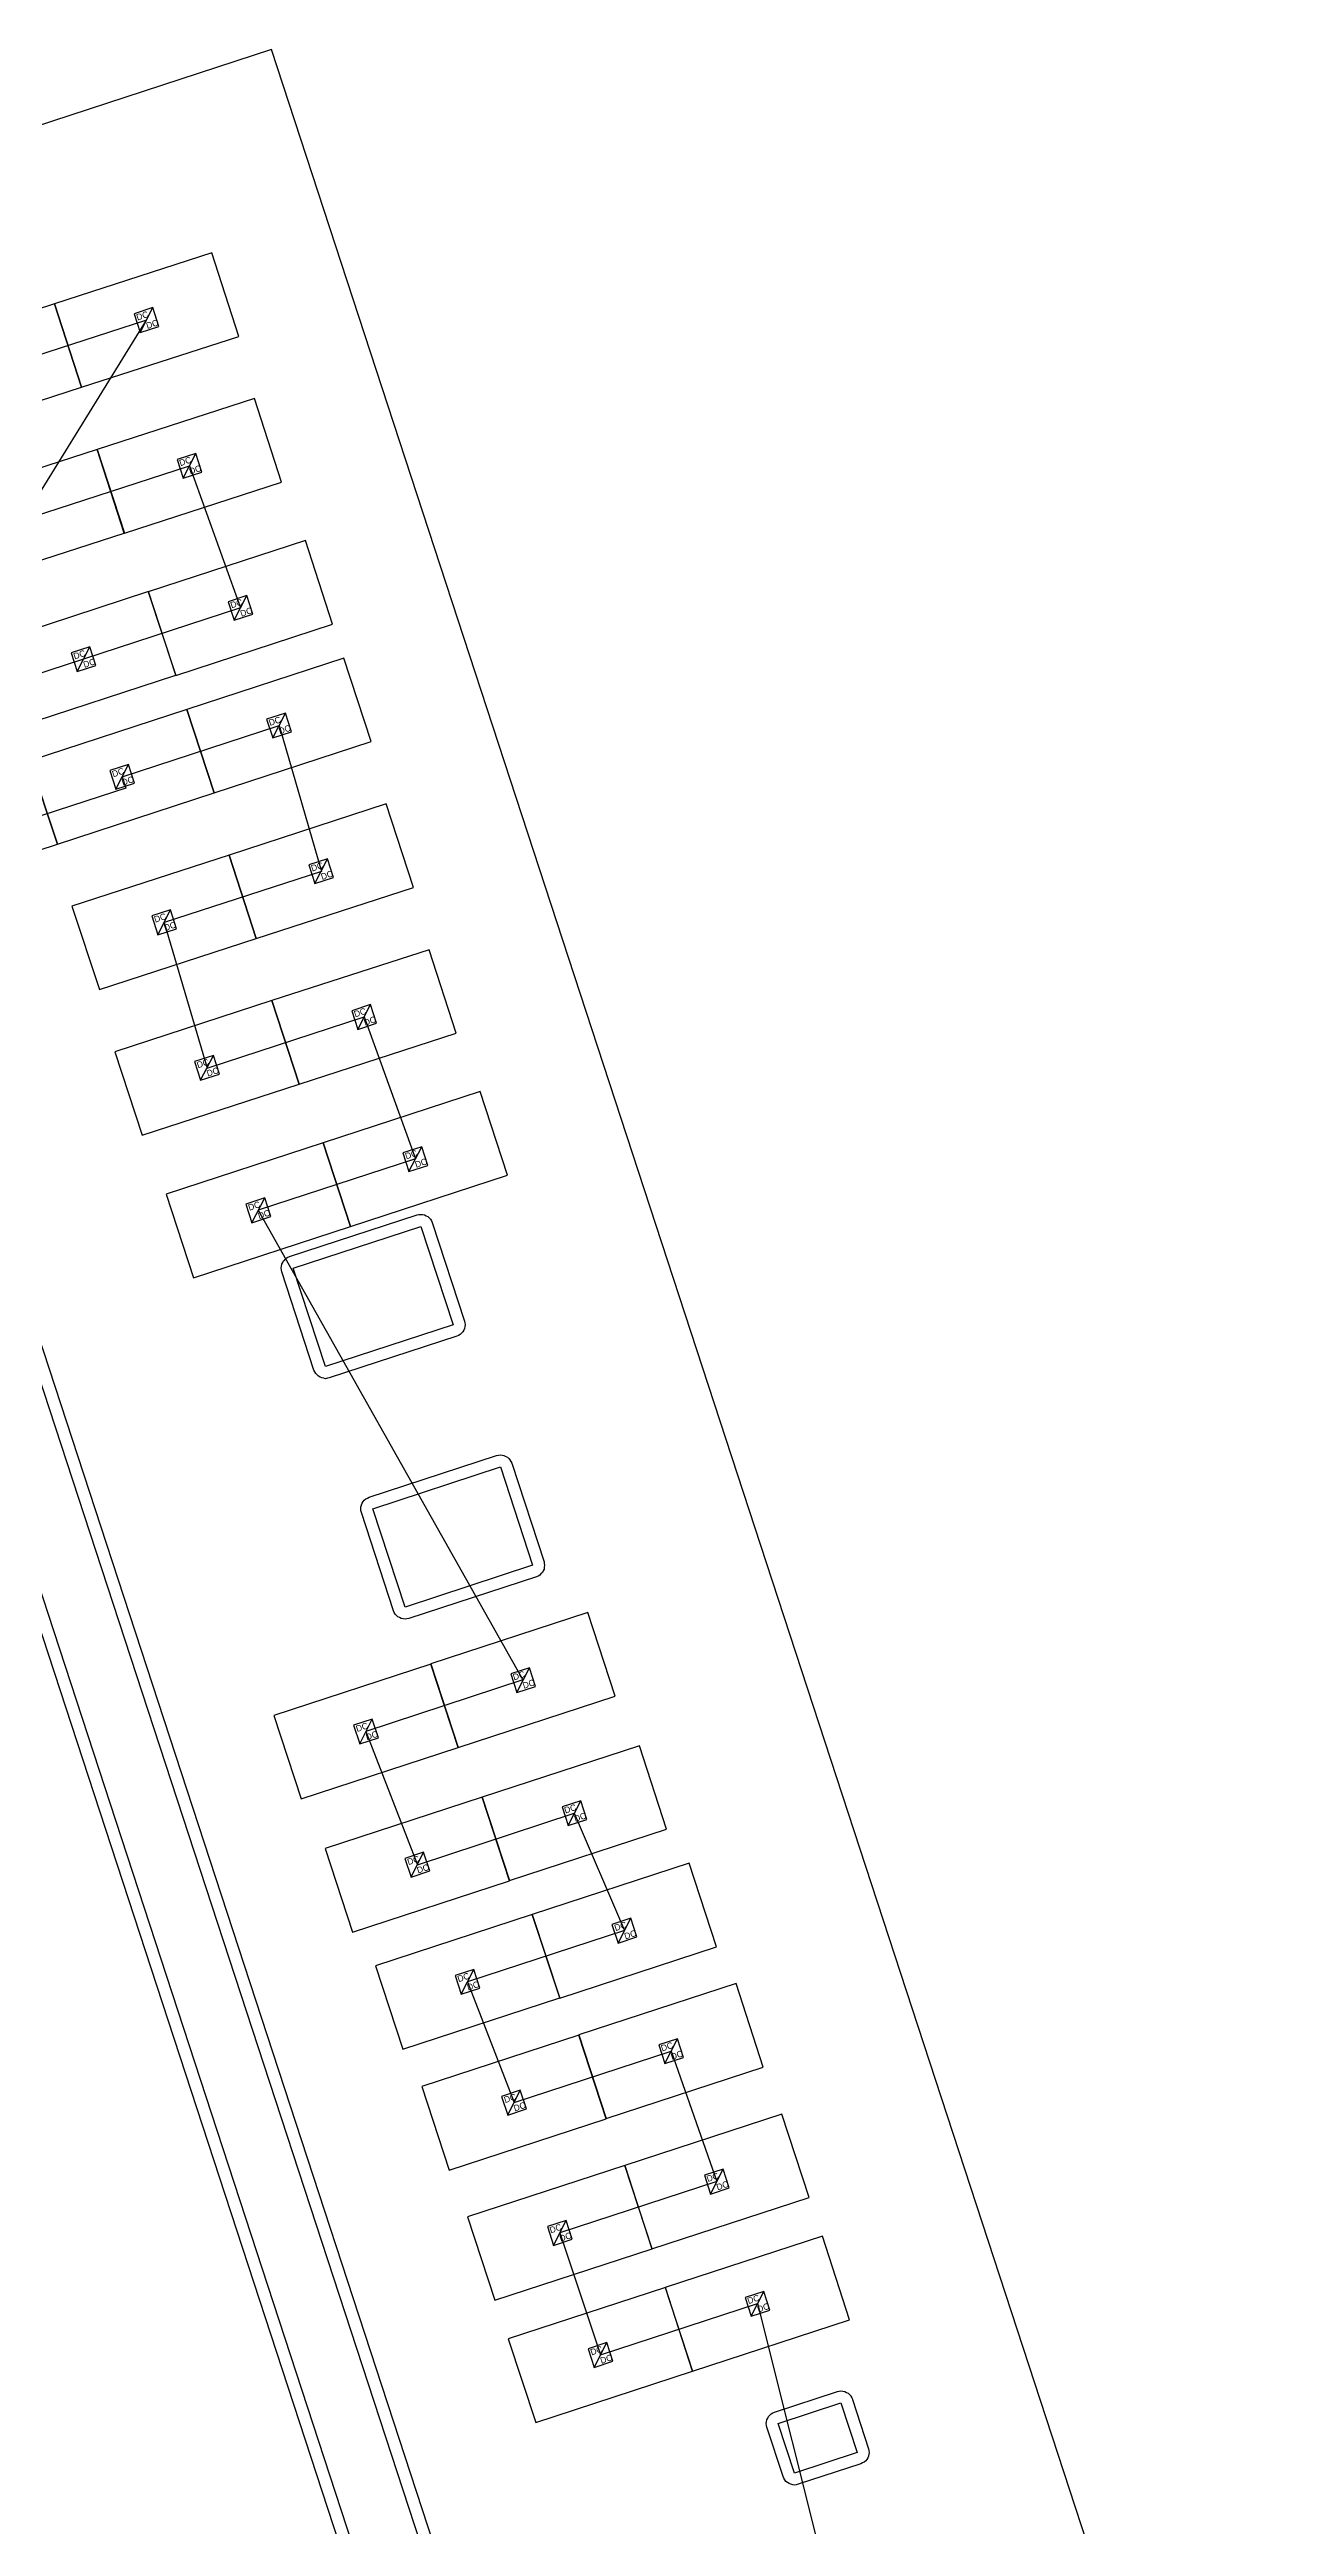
# Model space of a CAD drawing. Header units: feet. Extents: x -377 to 137, y -256 to 143.
# Drawn here: x -52.7 to -1.2, y -46.7 to 56.6 of the extents above; entities that cross this region are included whole.
import ezdxf

# ---------------------------------------------------------------- set-up
doc = ezdxf.new("R2010")
doc.units = ezdxf.units.FT
for name, color, linetype in [('Buildings', 7, 'CONTINUOUS'), ('Connections', 7, 'CONTINUOUS'), ('Modules', 7, 'CONTINUOUS'), ('Obstructions', 7, 'CONTINUOUS'), ('Setbacks', 7, 'CONTINUOUS'), ('Strings', 7, 'CONTINUOUS')]:
    doc.layers.add(name, color=color, linetype=linetype)

msp = doc.modelspace()

# ---------------------------------------------------------------- linework, layer by layer
at = {"layer": 'Buildings', "color": 252}
for p, q in [((-43.45, 56.56), (-93.72, 40.12)), ((-1.2, -72.63), (-43.45, 56.56))]:
    msp.add_line(p, q, dxfattribs=at)
at = {"layer": 'Connections', "color": 91}
for p, q in [((-49.67, 26.24), (-49.52, 25.77)), ((-49.99, 25.62), (-110.2, 5.93)), ((-49.52, 25.77), (-49.99, 25.62))]:
    msp.add_line(p, q, dxfattribs=at)
at = {"layer": 'Modules', "color": 254}
for p, q in [((-45.94, 48.08), (-52.49, 45.96)), ((-44.81, 44.6), (-45.94, 48.08)), ((-52.49, 45.96), (-59.04, 43.83)), ((-52.49, 45.96), (-51.36, 42.48)), ((-51.36, 42.48), (-52.49, 45.96)), ((-48.39, 45.8), (-49.17, 45.54)), ((-49.17, 45.54), (-48.92, 44.76)), ((-48.92, 44.76), (-48.39, 45.8)), ((-48.14, 45.02), (-48.39, 45.8)), ((-51.36, 42.48), (-44.81, 44.6)), ((-48.92, 44.76), (-48.14, 45.02)), ((-57.91, 40.35), (-51.36, 42.48)), ((-44.16, 42.01), (-50.71, 39.88)), ((-43.03, 38.53), (-44.16, 42.01)), ((-50.71, 39.89), (-57.25, 37.76)), ((-49.58, 36.4), (-50.71, 39.89)), ((-50.71, 39.88), (-49.57, 36.4)), ((-46.6, 39.72), (-47.38, 39.47)), ((-47.38, 39.47), (-47.13, 38.69)), ((-47.13, 38.69), (-46.6, 39.72)), ((-46.35, 38.94), (-46.6, 39.72)), ((-49.57, 36.4), (-43.03, 38.53)), ((-47.13, 38.69), (-46.35, 38.94)), ((-56.12, 34.28), (-49.58, 36.4)), ((-42.03, 36.09), (-48.58, 33.95)), ((-40.9, 32.61), (-42.03, 36.09)), ((-48.57, 33.96), (-55.12, 31.82)), ((-48.58, 33.95), (-47.44, 30.47)), ((-47.44, 30.48), (-48.57, 33.96)), ((-44.47, 33.8), (-45.25, 33.54)), ((-45.25, 33.54), (-45, 32.77)), ((-45, 32.77), (-44.47, 33.8)), ((-44.22, 33.02), (-44.47, 33.8)), ((-47.44, 30.47), (-40.9, 32.61)), ((-45, 32.77), (-44.22, 33.02)), ((-51.01, 31.66), (-51.79, 31.41)), ((-51.79, 31.41), (-51.54, 30.63)), ((-51.54, 30.63), (-51.01, 31.66)), ((-50.76, 30.88), (-51.01, 31.66)), ((-40.43, 31.19), (-46.97, 29.05)), ((-39.29, 27.71), (-40.43, 31.19)), ((-53.98, 28.34), (-47.44, 30.48)), ((-51.54, 30.63), (-50.76, 30.88)), ((-46.97, 29.05), (-53.51, 26.91)), ((-46.97, 29.05), (-45.83, 25.57)), ((-45.83, 25.57), (-46.97, 29.05)), ((-42.87, 28.89), (-43.65, 28.64)), ((-43.65, 28.64), (-43.39, 27.86)), ((-43.39, 27.86), (-42.87, 28.89)), ((-43.39, 27.86), (-42.61, 28.12)), ((-42.61, 28.12), (-42.87, 28.89)), ((-52.37, 23.43), (-53.51, 26.91)), ((-53.51, 26.91), (-52.37, 23.43)), ((-45.83, 25.57), (-39.29, 27.71)), ((-49.41, 26.76), (-50.19, 26.5)), ((-50.19, 26.5), (-49.93, 25.72)), ((-49.93, 25.72), (-49.41, 26.76)), ((-49.93, 25.72), (-49.15, 25.98)), ((-49.15, 25.98), (-49.41, 26.76)), ((-52.37, 23.43), (-45.83, 25.57)), ((-38.67, 25.11), (-45.21, 22.98)), ((-37.53, 21.63), (-38.67, 25.11)), ((-58.92, 21.29), (-52.37, 23.43)), ((-45.21, 22.98), (-51.76, 20.85)), ((-45.21, 22.98), (-44.08, 19.5)), ((-44.08, 19.5), (-45.21, 22.98)), ((-41.11, 22.82), (-41.89, 22.57)), ((-41.64, 21.79), (-41.11, 22.82)), ((-40.86, 22.04), (-41.11, 22.82)), ((-41.89, 22.57), (-41.64, 21.79)), ((-41.64, 21.79), (-40.86, 22.04)), ((-51.76, 20.85), (-50.62, 17.37)), ((-47.65, 20.69), (-48.43, 20.44)), ((-48.18, 19.66), (-47.65, 20.69)), ((-47.4, 19.91), (-47.65, 20.69)), ((-44.08, 19.5), (-37.53, 21.63)), ((-48.43, 20.44), (-48.18, 19.66)), ((-48.18, 19.66), (-47.4, 19.91)), ((-50.62, 17.37), (-44.08, 19.5)), ((-36.88, 19.03), (-43.43, 16.91)), ((-35.75, 15.55), (-36.88, 19.03)), ((-43.43, 16.91), (-49.97, 14.78)), ((-43.43, 16.91), (-42.29, 13.43)), ((-42.3, 13.43), (-43.43, 16.91)), ((-39.32, 16.75), (-40.1, 16.49)), ((-39.85, 15.71), (-39.32, 16.75)), ((-39.07, 15.97), (-39.32, 16.75)), ((-42.29, 13.43), (-35.75, 15.55)), ((-40.1, 16.49), (-39.85, 15.71)), ((-39.85, 15.71), (-39.07, 15.97)), ((-49.97, 14.78), (-48.84, 11.3)), ((-45.87, 14.62), (-46.65, 14.37)), ((-46.4, 13.59), (-45.87, 14.62)), ((-45.62, 13.84), (-45.87, 14.62)), ((-48.84, 11.3), (-42.3, 13.43)), ((-46.65, 14.37), (-46.4, 13.59)), ((-46.4, 13.59), (-45.62, 13.84)), ((-34.75, 13.12), (-41.29, 10.98)), ((-33.61, 9.64), (-34.75, 13.12)), ((-41.29, 10.98), (-47.84, 8.84)), ((-41.29, 10.98), (-40.16, 7.5)), ((-40.16, 7.5), (-41.29, 10.98)), ((-37.19, 10.82), (-37.97, 10.57)), ((-37.97, 10.57), (-37.72, 9.79)), ((-37.72, 9.79), (-37.19, 10.82)), ((-36.94, 10.04), (-37.19, 10.82)), ((-40.16, 7.5), (-33.61, 9.64)), ((-37.72, 9.79), (-36.94, 10.04)), ((-47.84, 8.84), (-46.7, 5.36)), ((-43.73, 8.69), (-44.51, 8.43)), ((-44.51, 8.43), (-44.26, 7.65)), ((-44.26, 7.65), (-43.73, 8.69)), ((-43.48, 7.91), (-43.73, 8.69)), ((-46.7, 5.36), (-40.16, 7.5)), ((-44.26, 7.65), (-43.48, 7.91)), ((-30.26, -8.6), (-36.81, -10.74)), ((-29.13, -12.08), (-30.26, -8.6)), ((-36.81, -10.75), (-43.35, -12.89)), ((-36.81, -10.74), (-35.67, -14.22)), ((-35.67, -14.23), (-36.81, -10.75)), ((-32.7, -10.9), (-33.48, -11.15)), ((-33.48, -11.15), (-33.23, -11.93)), ((-33.23, -11.93), (-32.7, -10.9)), ((-32.45, -11.68), (-32.7, -10.9)), ((-35.67, -14.22), (-29.13, -12.08)), ((-33.23, -11.93), (-32.45, -11.68)), ((-43.35, -12.89), (-42.21, -16.37)), ((-39.25, -13.04), (-40.03, -13.29)), ((-40.03, -13.29), (-39.77, -14.07)), ((-39.77, -14.07), (-39.25, -13.04)), ((-38.99, -13.82), (-39.25, -13.04)), ((-42.21, -16.37), (-35.67, -14.23)), ((-39.77, -14.07), (-38.99, -13.82)), ((-28.12, -14.15), (-34.67, -16.29)), ((-26.99, -17.63), (-28.12, -14.15)), ((-34.67, -16.3), (-41.21, -18.44)), ((-34.67, -16.29), (-33.53, -19.77)), ((-33.53, -19.78), (-34.67, -16.3)), ((-30.56, -16.45), (-31.34, -16.7)), ((-31.09, -17.48), (-30.56, -16.45)), ((-30.31, -17.23), (-30.56, -16.45)), ((-31.34, -16.7), (-31.09, -17.48)), ((-31.09, -17.48), (-30.31, -17.23)), ((-41.21, -18.44), (-40.07, -21.92)), ((-33.53, -19.77), (-26.99, -17.63)), ((-37.11, -18.59), (-37.89, -18.85)), ((-37.89, -18.85), (-37.63, -19.63)), ((-37.63, -19.63), (-37.11, -18.59)), ((-37.63, -19.63), (-36.85, -19.37)), ((-36.85, -19.37), (-37.11, -18.59)), ((-26.04, -19.05), (-32.58, -21.19)), ((-24.9, -22.53), (-26.04, -19.05)), ((-40.07, -21.92), (-33.53, -19.78)), ((-32.58, -21.19), (-39.12, -23.33)), ((-31.44, -24.66), (-32.58, -21.19)), ((-32.58, -21.19), (-31.44, -24.67)), ((-28.48, -21.34), (-29.26, -21.6)), ((-29.26, -21.6), (-29, -22.38)), ((-29, -22.38), (-28.48, -21.34)), ((-28.22, -22.12), (-28.48, -21.34)), ((-31.44, -24.67), (-24.9, -22.53)), ((-29, -22.38), (-28.22, -22.12)), ((-39.12, -23.33), (-37.98, -26.8)), ((-35.02, -23.48), (-35.8, -23.73)), ((-35.8, -23.73), (-35.54, -24.51)), ((-35.54, -24.51), (-35.02, -23.48)), ((-34.76, -24.26), (-35.02, -23.48)), ((-37.98, -26.8), (-31.44, -24.66)), ((-35.54, -24.51), (-34.76, -24.26)), ((-24.09, -24.07), (-30.64, -26.21)), ((-22.96, -27.55), (-24.09, -24.07)), ((-30.64, -26.22), (-37.18, -28.36)), ((-30.64, -26.21), (-29.5, -29.69)), ((-29.5, -29.7), (-30.64, -26.22)), ((-26.53, -26.37), (-27.31, -26.62)), ((-27.31, -26.62), (-27.06, -27.4)), ((-27.06, -27.4), (-26.53, -26.37)), ((-26.28, -27.15), (-26.53, -26.37)), ((-29.5, -29.69), (-22.96, -27.55)), ((-27.06, -27.4), (-26.28, -27.15)), ((-37.18, -28.36), (-36.04, -31.84)), ((-33.08, -28.51), (-33.86, -28.77)), ((-33.86, -28.77), (-33.6, -29.55)), ((-33.6, -29.55), (-33.08, -28.51)), ((-32.82, -29.29), (-33.08, -28.51)), ((-36.04, -31.84), (-29.5, -29.7)), ((-33.6, -29.55), (-32.82, -29.29)), ((-22.19, -29.51), (-28.73, -31.65)), ((-21.05, -32.99), (-22.19, -29.51)), ((-28.73, -31.65), (-35.28, -33.79)), ((-28.73, -31.65), (-27.6, -35.13)), ((-27.59, -35.13), (-28.73, -31.65)), ((-24.63, -31.8), (-25.41, -32.06)), ((-25.16, -32.84), (-24.63, -31.8)), ((-24.38, -32.58), (-24.63, -31.8)), ((-27.6, -35.13), (-21.05, -32.99)), ((-25.41, -32.06), (-25.16, -32.84)), ((-25.16, -32.84), (-24.38, -32.58)), ((-35.28, -33.79), (-34.14, -37.27)), ((-31.17, -33.94), (-31.95, -34.2)), ((-31.7, -34.98), (-31.17, -33.94)), ((-30.92, -34.72), (-31.17, -33.94)), ((-31.95, -34.2), (-31.7, -34.98)), ((-31.7, -34.98), (-30.92, -34.72)), ((-20.49, -34.6), (-27.04, -36.74)), ((-19.36, -38.08), (-20.49, -34.6)), ((-34.14, -37.27), (-27.59, -35.13)), ((-27.03, -36.74), (-33.58, -38.88)), ((-27.04, -36.74), (-25.9, -40.22)), ((-25.9, -40.22), (-27.03, -36.74)), ((-22.93, -36.9), (-23.71, -37.15)), ((-23.71, -37.15), (-23.46, -37.93)), ((-23.46, -37.93), (-22.93, -36.9)), ((-22.68, -37.68), (-22.93, -36.9)), ((-25.9, -40.22), (-19.36, -38.08)), ((-23.46, -37.93), (-22.68, -37.68)), ((-33.58, -38.88), (-32.44, -42.36)), ((-29.47, -39.03), (-30.25, -39.29)), ((-30, -40.07), (-29.47, -39.03)), ((-29.22, -39.81), (-29.47, -39.03)), ((-32.44, -42.36), (-25.9, -40.22)), ((-30.25, -39.29), (-30, -40.07)), ((-30, -40.07), (-29.22, -39.81))]:
    msp.add_line(p, q, dxfattribs=at)
at = {"layer": 'Obstructions', "color": 252}
for p, q in [((-35.77, -51.87), (-56.8, 12.42)), ((-59.38, 11.58), (-38.35, -52.72)), ((-42.54, 5.76), (-37.23, 7.5)), ((-37.23, 7.5), (-35.88, 3.4)), ((-41.2, 1.66), (-42.54, 5.76)), ((-35.88, 3.4), (-41.2, 1.66)), ((-39.23, -4.27), (-33.91, -2.53)), ((-33.91, -2.53), (-32.57, -6.63)), ((-37.88, -8.37), (-39.23, -4.27)), ((-32.57, -6.63), (-37.88, -8.37)), ((-22.33, -42.41), (-19.72, -41.55)), ((-19.72, -41.55), (-19.05, -43.61)), ((-21.65, -44.47), (-22.33, -42.41)), ((-19.05, -43.61), (-21.65, -44.47))]:
    msp.add_line(p, q, dxfattribs=at)
at = {"layer": 'Setbacks', "color": 2}
for p, q in [((-56.32, 12.58), (-35.29, -51.72)), ((-38.95, -52.51), (-59.86, 11.42)), ((-42.7, 6.24), (-37.38, 7.98)), ((-37.38, 7.98), (-37.31, 7.99)), ((-37.38, 7.98), (-37.38, 7.98)), ((-37.38, 7.98), (-37.38, 7.98)), ((-37.38, 7.98), (-37.38, 7.98)), ((-37.31, 7.99), (-37.23, 8)), ((-37.23, 8), (-37.23, 8)), ((-37.23, 8), (-37.23, 8)), ((-37.23, 8), (-37.23, 8)), ((-37.23, 8), (-37.23, 8)), ((-37.23, 8), (-37.15, 7.99)), ((-37.15, 7.99), (-37.07, 7.98)), ((-37.07, 7.98), (-37.07, 7.98)), ((-37.07, 7.98), (-37.07, 7.98)), ((-37.07, 7.98), (-37.07, 7.98)), ((-37.07, 7.98), (-37.07, 7.98)), ((-37.07, 7.98), (-37, 7.94)), ((-37, 7.94), (-36.93, 7.91)), ((-36.93, 7.91), (-36.93, 7.91)), ((-36.93, 7.91), (-36.93, 7.91)), ((-36.93, 7.91), (-36.93, 7.91)), ((-36.93, 7.91), (-36.93, 7.91)), ((-36.93, 7.91), (-36.88, 7.85)), ((-36.88, 7.85), (-36.82, 7.8)), ((-36.82, 7.8), (-36.82, 7.8)), ((-36.82, 7.8), (-36.82, 7.8)), ((-36.82, 7.8), (-36.82, 7.8)), ((-36.82, 7.8), (-36.82, 7.8)), ((-36.82, 7.8), (-36.78, 7.73)), ((-36.78, 7.73), (-36.75, 7.66)), ((-36.75, 7.66), (-36.75, 7.66)), ((-36.75, 7.66), (-36.75, 7.66)), ((-36.75, 7.66), (-36.75, 7.66)), ((-36.75, 7.66), (-35.41, 3.55)), ((-42.84, 6.17), (-42.77, 6.21)), ((-42.77, 6.21), (-42.7, 6.24)), ((-42.7, 6.24), (-42.7, 6.24)), ((-42.7, 6.24), (-42.7, 6.24)), ((-43.04, 5.76), (-43.03, 5.84)), ((-43.04, 5.76), (-43.04, 5.76)), ((-43.04, 5.76), (-43.04, 5.76)), ((-43.03, 5.68), (-43.04, 5.76)), ((-43.04, 5.76), (-43.04, 5.76)), ((-43.04, 5.76), (-43.04, 5.76)), ((-43.03, 5.84), (-43.02, 5.92)), ((-43.02, 5.61), (-43.03, 5.68)), ((-43.02, 5.92), (-42.98, 5.99)), ((-43.02, 5.92), (-43.02, 5.92)), ((-43.02, 5.92), (-43.02, 5.92)), ((-43.02, 5.92), (-43.02, 5.92)), ((-43.02, 5.92), (-43.02, 5.92)), ((-41.68, 1.5), (-43.02, 5.61)), ((-43.02, 5.61), (-43.02, 5.61)), ((-43.02, 5.61), (-43.02, 5.61)), ((-43.02, 5.61), (-43.02, 5.61)), ((-42.98, 5.99), (-42.95, 6.06)), ((-42.95, 6.06), (-42.89, 6.11)), ((-42.95, 6.06), (-42.95, 6.06)), ((-42.95, 6.06), (-42.95, 6.06)), ((-42.95, 6.06), (-42.95, 6.06)), ((-42.95, 6.06), (-42.95, 6.06)), ((-42.89, 6.11), (-42.84, 6.17)), ((-42.84, 6.17), (-42.84, 6.17)), ((-42.84, 6.17), (-42.84, 6.17)), ((-42.84, 6.17), (-42.84, 6.17)), ((-42.84, 6.17), (-42.84, 6.17)), ((-35.48, 3.1), (-35.53, 3.05)), ((-35.44, 3.17), (-35.48, 3.1)), ((-35.48, 3.1), (-35.48, 3.1)), ((-35.48, 3.1), (-35.48, 3.1)), ((-35.48, 3.1), (-35.48, 3.1)), ((-35.48, 3.1), (-35.48, 3.1)), ((-35.41, 3.24), (-35.44, 3.17)), ((-35.41, 3.55), (-35.41, 3.55)), ((-35.41, 3.55), (-35.39, 3.48)), ((-35.39, 3.32), (-35.41, 3.24)), ((-35.41, 3.24), (-35.41, 3.24)), ((-35.41, 3.24), (-35.41, 3.24)), ((-35.41, 3.24), (-35.41, 3.24)), ((-35.41, 3.24), (-35.41, 3.24)), ((-35.39, 3.48), (-35.38, 3.4)), ((-35.38, 3.4), (-35.39, 3.32)), ((-35.38, 3.4), (-35.38, 3.4)), ((-35.38, 3.4), (-35.38, 3.4)), ((-35.38, 3.4), (-35.38, 3.4)), ((-35.38, 3.4), (-35.38, 3.4)), ((-35.73, 2.92), (-41.04, 1.18)), ((-35.66, 2.95), (-35.73, 2.92)), ((-35.73, 2.92), (-35.73, 2.92)), ((-35.59, 2.99), (-35.66, 2.95)), ((-35.53, 3.05), (-35.59, 2.99)), ((-35.59, 2.99), (-35.59, 2.99)), ((-35.59, 2.99), (-35.59, 2.99)), ((-35.59, 2.99), (-35.59, 2.99)), ((-35.59, 2.99), (-35.59, 2.99)), ((-41.64, 1.43), (-41.68, 1.5)), ((-41.68, 1.5), (-41.68, 1.5)), ((-41.68, 1.5), (-41.68, 1.5)), ((-41.68, 1.5), (-41.68, 1.5)), ((-41.6, 1.36), (-41.64, 1.43)), ((-41.55, 1.31), (-41.6, 1.36)), ((-41.6, 1.36), (-41.6, 1.36)), ((-41.6, 1.36), (-41.6, 1.36)), ((-41.6, 1.36), (-41.6, 1.36)), ((-41.6, 1.36), (-41.6, 1.36)), ((-41.49, 1.25), (-41.55, 1.31)), ((-41.42, 1.21), (-41.49, 1.25)), ((-41.49, 1.25), (-41.49, 1.25)), ((-41.49, 1.25), (-41.49, 1.25)), ((-41.49, 1.25), (-41.49, 1.25)), ((-41.49, 1.25), (-41.49, 1.25)), ((-41.35, 1.18), (-41.42, 1.21)), ((-41.27, 1.17), (-41.35, 1.18)), ((-41.35, 1.18), (-41.35, 1.18)), ((-41.35, 1.18), (-41.35, 1.18)), ((-41.35, 1.18), (-41.35, 1.18)), ((-41.35, 1.18), (-41.35, 1.18)), ((-41.2, 1.15), (-41.27, 1.17)), ((-41.12, 1.17), (-41.2, 1.15)), ((-41.2, 1.15), (-41.2, 1.15)), ((-41.2, 1.15), (-41.2, 1.15)), ((-41.2, 1.15), (-41.2, 1.15)), ((-41.2, 1.15), (-41.2, 1.15)), ((-41.04, 1.18), (-41.12, 1.17)), ((-41.04, 1.18), (-41.04, 1.18)), ((-41.04, 1.18), (-41.04, 1.18)), ((-41.04, 1.18), (-41.04, 1.18)), ((-39.38, -3.79), (-34.07, -2.05)), ((-34.07, -2.05), (-33.99, -2.04)), ((-34.07, -2.05), (-34.07, -2.05)), ((-33.99, -2.04), (-33.91, -2.03)), ((-33.91, -2.03), (-33.91, -2.03)), ((-33.91, -2.03), (-33.91, -2.03)), ((-33.91, -2.03), (-33.91, -2.03)), ((-33.91, -2.03), (-33.83, -2.04)), ((-33.83, -2.04), (-33.76, -2.05)), ((-33.76, -2.05), (-33.76, -2.05)), ((-33.76, -2.05), (-33.76, -2.05)), ((-33.76, -2.05), (-33.76, -2.05)), ((-33.76, -2.05), (-33.68, -2.09)), ((-33.68, -2.09), (-33.62, -2.12)), ((-33.62, -2.12), (-33.62, -2.12)), ((-33.62, -2.12), (-33.62, -2.12)), ((-33.62, -2.12), (-33.62, -2.12)), ((-33.62, -2.12), (-33.56, -2.18)), ((-33.56, -2.18), (-33.51, -2.23)), ((-33.51, -2.23), (-33.51, -2.23)), ((-33.51, -2.23), (-33.51, -2.23)), ((-33.51, -2.23), (-33.51, -2.23)), ((-33.51, -2.23), (-33.47, -2.3)), ((-33.47, -2.3), (-33.43, -2.37)), ((-33.43, -2.37), (-33.43, -2.37)), ((-33.43, -2.37), (-32.09, -6.48)), ((-39.72, -4.19), (-39.7, -4.12)), ((-39.7, -4.11), (-39.67, -4.04)), ((-39.7, -4.12), (-39.7, -4.11)), ((-39.7, -4.11), (-39.7, -4.11)), ((-39.7, -4.11), (-39.7, -4.11)), ((-39.67, -4.04), (-39.63, -3.97)), ((-39.63, -3.97), (-39.58, -3.92)), ((-39.63, -3.97), (-39.63, -3.97)), ((-39.63, -3.97), (-39.63, -3.97)), ((-39.63, -3.97), (-39.63, -3.97)), ((-39.58, -3.92), (-39.52, -3.86)), ((-39.52, -3.86), (-39.45, -3.83)), ((-39.52, -3.86), (-39.52, -3.86)), ((-39.52, -3.86), (-39.52, -3.86)), ((-39.52, -3.86), (-39.52, -3.86)), ((-39.45, -3.83), (-39.38, -3.79)), ((-39.38, -3.79), (-39.38, -3.79)), ((-39.38, -3.79), (-39.38, -3.79)), ((-39.38, -3.79), (-39.38, -3.79)), ((-39.73, -4.27), (-39.72, -4.19)), ((-39.72, -4.35), (-39.73, -4.27)), ((-39.73, -4.27), (-39.73, -4.27)), ((-39.73, -4.27), (-39.73, -4.27)), ((-39.73, -4.27), (-39.73, -4.27)), ((-39.7, -4.43), (-39.72, -4.35)), ((-38.36, -8.53), (-39.7, -4.43)), ((-39.7, -4.43), (-39.7, -4.43)), ((-39.7, -4.43), (-39.7, -4.43)), ((-39.7, -4.43), (-39.7, -4.43)), ((-32.41, -7.11), (-37.73, -8.85)), ((-32.34, -7.08), (-32.41, -7.11)), ((-32.41, -7.11), (-32.41, -7.11)), ((-32.41, -7.11), (-32.41, -7.11)), ((-32.41, -7.11), (-32.41, -7.11)), ((-32.27, -7.04), (-32.34, -7.08)), ((-32.22, -6.98), (-32.27, -7.04)), ((-32.27, -7.04), (-32.27, -7.04)), ((-32.27, -7.04), (-32.27, -7.04)), ((-32.27, -7.04), (-32.27, -7.04)), ((-32.16, -6.93), (-32.22, -6.98)), ((-32.13, -6.86), (-32.16, -6.93)), ((-32.16, -6.93), (-32.16, -6.93)), ((-32.16, -6.93), (-32.16, -6.93)), ((-32.16, -6.93), (-32.16, -6.93)), ((-32.09, -6.79), (-32.13, -6.86)), ((-32.09, -6.48), (-32.09, -6.48)), ((-32.09, -6.48), (-32.09, -6.48)), ((-32.09, -6.48), (-32.09, -6.48)), ((-32.09, -6.48), (-32.08, -6.55)), ((-32.08, -6.71), (-32.09, -6.79)), ((-32.09, -6.79), (-32.09, -6.79)), ((-32.09, -6.79), (-32.09, -6.79)), ((-32.09, -6.79), (-32.09, -6.79)), ((-32.08, -6.55), (-32.07, -6.63)), ((-32.07, -6.63), (-32.08, -6.71)), ((-32.07, -6.63), (-32.07, -6.63)), ((-32.07, -6.63), (-32.07, -6.63)), ((-32.07, -6.63), (-32.07, -6.63)), ((-38.33, -8.6), (-38.36, -8.53)), ((-38.36, -8.53), (-38.36, -8.53)), ((-38.29, -8.67), (-38.33, -8.6)), ((-38.24, -8.72), (-38.29, -8.67)), ((-38.29, -8.67), (-38.29, -8.67)), ((-38.29, -8.67), (-38.29, -8.67)), ((-38.29, -8.67), (-38.29, -8.67)), ((-38.18, -8.78), (-38.24, -8.72)), ((-38.11, -8.81), (-38.18, -8.78)), ((-38.18, -8.78), (-38.18, -8.78)), ((-38.18, -8.78), (-38.18, -8.78)), ((-38.18, -8.78), (-38.18, -8.78)), ((-38.04, -8.85), (-38.11, -8.81)), ((-37.96, -8.86), (-38.04, -8.85)), ((-38.04, -8.85), (-38.04, -8.85)), ((-38.04, -8.85), (-38.04, -8.85)), ((-38.04, -8.85), (-38.04, -8.85)), ((-37.88, -8.87), (-37.96, -8.86)), ((-37.81, -8.86), (-37.88, -8.87)), ((-37.88, -8.87), (-37.88, -8.87)), ((-37.88, -8.87), (-37.88, -8.87)), ((-37.88, -8.87), (-37.88, -8.87)), ((-37.73, -8.85), (-37.81, -8.86)), ((-37.73, -8.85), (-37.73, -8.85)), ((-22.49, -41.93), (-19.87, -41.07)), ((-19.87, -41.07), (-19.8, -41.06)), ((-19.87, -41.07), (-19.87, -41.07)), ((-19.87, -41.07), (-19.87, -41.07)), ((-19.87, -41.07), (-19.87, -41.07)), ((-19.8, -41.06), (-19.72, -41.05)), ((-19.72, -41.05), (-19.72, -41.05)), ((-19.72, -41.05), (-19.72, -41.05)), ((-19.72, -41.05), (-19.72, -41.05)), ((-19.72, -41.05), (-19.72, -41.05)), ((-19.72, -41.05), (-19.64, -41.06)), ((-19.64, -41.06), (-19.56, -41.07)), ((-19.56, -41.07), (-19.56, -41.07)), ((-19.56, -41.07), (-19.56, -41.07)), ((-19.56, -41.07), (-19.56, -41.07)), ((-19.56, -41.07), (-19.56, -41.07)), ((-19.56, -41.07), (-19.49, -41.11)), ((-19.49, -41.11), (-19.42, -41.14)), ((-19.42, -41.14), (-19.42, -41.14)), ((-19.42, -41.14), (-19.42, -41.14)), ((-19.42, -41.14), (-19.42, -41.14)), ((-19.42, -41.14), (-19.42, -41.14)), ((-19.42, -41.14), (-19.37, -41.2)), ((-19.37, -41.2), (-19.31, -41.25)), ((-19.31, -41.25), (-19.31, -41.25)), ((-19.31, -41.25), (-19.31, -41.25)), ((-19.31, -41.25), (-19.31, -41.26)), ((-19.31, -41.26), (-19.31, -41.26)), ((-19.31, -41.26), (-19.27, -41.33)), ((-22.83, -42.41), (-22.82, -42.33)), ((-22.82, -42.33), (-22.81, -42.25)), ((-22.81, -42.25), (-22.77, -42.18)), ((-22.81, -42.25), (-22.81, -42.25)), ((-22.81, -42.25), (-22.81, -42.25)), ((-22.81, -42.25), (-22.81, -42.25)), ((-22.77, -42.18), (-22.74, -42.11)), ((-22.74, -42.11), (-22.68, -42.06)), ((-22.74, -42.11), (-22.74, -42.11)), ((-22.74, -42.11), (-22.74, -42.11)), ((-22.74, -42.11), (-22.74, -42.11)), ((-22.68, -42.06), (-22.63, -42)), ((-22.63, -42), (-22.56, -41.96)), ((-22.63, -42), (-22.63, -42)), ((-22.63, -42), (-22.63, -42)), ((-22.63, -42), (-22.63, -42)), ((-22.56, -41.96), (-22.49, -41.93)), ((-22.49, -41.93), (-22.49, -41.93)), ((-19.27, -41.33), (-19.24, -41.39)), ((-19.24, -41.39), (-19.24, -41.39)), ((-19.24, -41.39), (-19.24, -41.4)), ((-19.24, -41.4), (-19.24, -41.4)), ((-19.24, -41.4), (-18.57, -43.46)), ((-22.82, -42.49), (-22.83, -42.41)), ((-22.83, -42.41), (-22.83, -42.41)), ((-22.83, -42.41), (-22.83, -42.41)), ((-22.83, -42.41), (-22.83, -42.41)), ((-22.81, -42.56), (-22.82, -42.49)), ((-22.13, -44.62), (-22.81, -42.56)), ((-22.81, -42.56), (-22.81, -42.56)), ((-22.81, -42.56), (-22.81, -42.56)), ((-18.89, -44.09), (-21.5, -44.94)), ((-18.82, -44.05), (-18.89, -44.09)), ((-18.89, -44.09), (-18.89, -44.09)), ((-18.75, -44.02), (-18.82, -44.05)), ((-18.69, -43.96), (-18.75, -44.02)), ((-18.75, -44.02), (-18.75, -44.02)), ((-18.75, -44.02), (-18.75, -44.02)), ((-18.75, -44.02), (-18.75, -44.02)), ((-18.75, -44.02), (-18.75, -44.02)), ((-18.64, -43.91), (-18.69, -43.96)), ((-18.6, -43.84), (-18.64, -43.91)), ((-18.64, -43.91), (-18.64, -43.91)), ((-18.64, -43.91), (-18.64, -43.91)), ((-18.64, -43.91), (-18.64, -43.91)), ((-18.64, -43.91), (-18.64, -43.91)), ((-18.57, -43.77), (-18.6, -43.84)), ((-18.57, -43.46), (-18.57, -43.46)), ((-18.57, -43.46), (-18.56, -43.53)), ((-18.56, -43.69), (-18.57, -43.76)), ((-18.57, -43.76), (-18.57, -43.77)), ((-18.57, -43.77), (-18.57, -43.77)), ((-18.57, -43.77), (-18.57, -43.77)), ((-18.57, -43.77), (-18.57, -43.77)), ((-18.56, -43.53), (-18.54, -43.61)), ((-18.54, -43.61), (-18.56, -43.69)), ((-18.54, -43.61), (-18.54, -43.61)), ((-18.54, -43.61), (-18.54, -43.61)), ((-18.54, -43.61), (-18.54, -43.61)), ((-18.54, -43.61), (-18.54, -43.61)), ((-22.13, -44.62), (-22.13, -44.62)), ((-22.1, -44.69), (-22.13, -44.62)), ((-22.13, -44.62), (-22.13, -44.62)), ((-22.13, -44.62), (-22.13, -44.62)), ((-22.06, -44.76), (-22.1, -44.69)), ((-22.01, -44.82), (-22.06, -44.76)), ((-22.06, -44.76), (-22.06, -44.76)), ((-22.06, -44.76), (-22.06, -44.76)), ((-22.06, -44.76), (-22.06, -44.76)), ((-22.06, -44.76), (-22.06, -44.76)), ((-21.95, -44.87), (-22.01, -44.82)), ((-21.88, -44.91), (-21.95, -44.87)), ((-21.95, -44.87), (-21.95, -44.87)), ((-21.95, -44.87), (-21.95, -44.87)), ((-21.95, -44.87), (-21.95, -44.87)), ((-21.95, -44.87), (-21.95, -44.87)), ((-21.81, -44.94), (-21.88, -44.91)), ((-21.73, -44.96), (-21.81, -44.94)), ((-21.81, -44.94), (-21.81, -44.94)), ((-21.81, -44.94), (-21.81, -44.94)), ((-21.81, -44.94), (-21.81, -44.94)), ((-21.81, -44.94), (-21.81, -44.94)), ((-21.65, -44.97), (-21.73, -44.96)), ((-21.58, -44.96), (-21.65, -44.97)), ((-21.65, -44.97), (-21.65, -44.97)), ((-21.65, -44.97), (-21.65, -44.97)), ((-21.65, -44.97), (-21.65, -44.97)), ((-21.65, -44.97), (-21.65, -44.97)), ((-21.5, -44.94), (-21.58, -44.96)), ((-21.5, -44.94), (-21.5, -44.94)), ((-21.5, -44.94), (-21.5, -44.94)), ((-21.5, -44.94), (-21.5, -44.94))]:
    msp.add_line(p, q, dxfattribs=at)
at = {"layer": 'Strings', "color": 11}
for p, q in [((-74.56, 3.39), (-48.65, 45.28)), ((-48.65, 45.28), (-55.2, 43.15)), ((-53.41, 37.08), (-46.87, 39.21)), ((-46.87, 39.21), (-44.74, 33.28)), ((-44.74, 33.28), (-51.28, 31.15)), ((-51.28, 31.15), (-57.82, 29.01)), ((-49.67, 26.24), (-43.13, 28.38)), ((-43.13, 28.38), (-41.37, 22.3)), ((-41.37, 22.3), (-47.92, 20.17)), ((-47.92, 20.17), (-46.13, 14.1)), ((-46.13, 14.1), (-39.59, 16.23)), ((-39.59, 16.23), (-37.45, 10.31)), ((-37.45, 10.31), (-44, 8.17)), ((-44, 8.17), (-32.97, -11.41)), ((-32.97, -11.41), (-39.51, -13.56)), ((-39.51, -13.56), (-37.37, -19.11)), ((-37.37, -19.11), (-30.83, -16.96)), ((-30.83, -16.96), (-28.74, -21.86)), ((-28.74, -21.86), (-35.28, -24)), ((-35.28, -24), (-33.34, -29.03)), ((-33.34, -29.03), (-26.8, -26.88)), ((-26.8, -26.88), (-24.89, -32.32)), ((-24.89, -32.32), (-31.44, -34.46)), ((-31.44, -34.46), (-29.74, -39.55)), ((-29.74, -39.55), (-23.2, -37.41)), ((-23.2, -37.41), (-15.19, -69.28))]:
    msp.add_line(p, q, dxfattribs=at)

# ---------------------------------------------------------------- texts
at = {"layer": 'Modules'}
for rotation, p in [(17.9998, (-49.03, 45.26)), (17.9998, (-48.62, 44.91)), (17.9998, (-47.24, 39.19)), (17.9998, (-46.83, 38.84)), (18.1119, (-45.11, 33.26)), (18.1119, (-44.7, 32.91)), (18.1119, (-51.65, 31.13)), (18.1119, (-51.24, 30.78)), (18.1119, (-43.51, 28.36)), (18.1119, (-43.1, 28.01)), (18.1119, (-50.04, 26.22)), (18.1119, (-49.64, 25.87)), (17.9998, (-41.75, 22.29)), (17.9998, (-41.34, 21.94)), (17.9998, (-48.29, 20.16)), (17.9998, (-47.88, 19.81)), (17.9998, (-39.96, 16.21)), (17.9998, (-39.55, 15.86)), (17.9998, (-46.51, 14.09)), (17.9998, (-46.1, 13.74)), (18.1119, (-37.83, 10.29)), (18.1119, (-37.42, 9.94)), (18.1119, (-44.37, 8.15)), (18.1119, (-43.96, 7.8)), (18.1119, (-33.34, -11.43)), (18.1119, (-32.93, -11.78)), (18.1119, (-39.88, -13.58)), (18.1119, (-39.47, -13.93)), (18.1119, (-31.2, -16.98)), (18.1119, (-30.79, -17.33)), (18.1119, (-37.74, -19.13)), (18.1119, (-37.34, -19.48)), (18.1119, (-29.11, -21.88)), (18.1119, (-28.7, -22.23)), (18.1119, (-35.65, -24.01)), (18.1119, (-35.25, -24.36)), (18.1119, (-27.17, -26.9)), (18.1119, (-26.76, -27.25)), (18.1119, (-33.71, -29.05)), (18.1119, (-33.31, -29.4)), (18.1119, (-25.27, -32.34)), (18.1119, (-24.86, -32.69)), (18.1119, (-31.81, -34.48)), (18.1119, (-31.4, -34.83)), (18.1119, (-23.57, -37.43)), (18.1119, (-23.16, -37.78)), (18.1119, (-30.11, -39.57)), (18.1119, (-29.7, -39.92))]:
    msp.add_text('DC', height=0.262, rotation=rotation, dxfattribs=at).set_placement(p)

doc.saveas('drawing.dxf')
